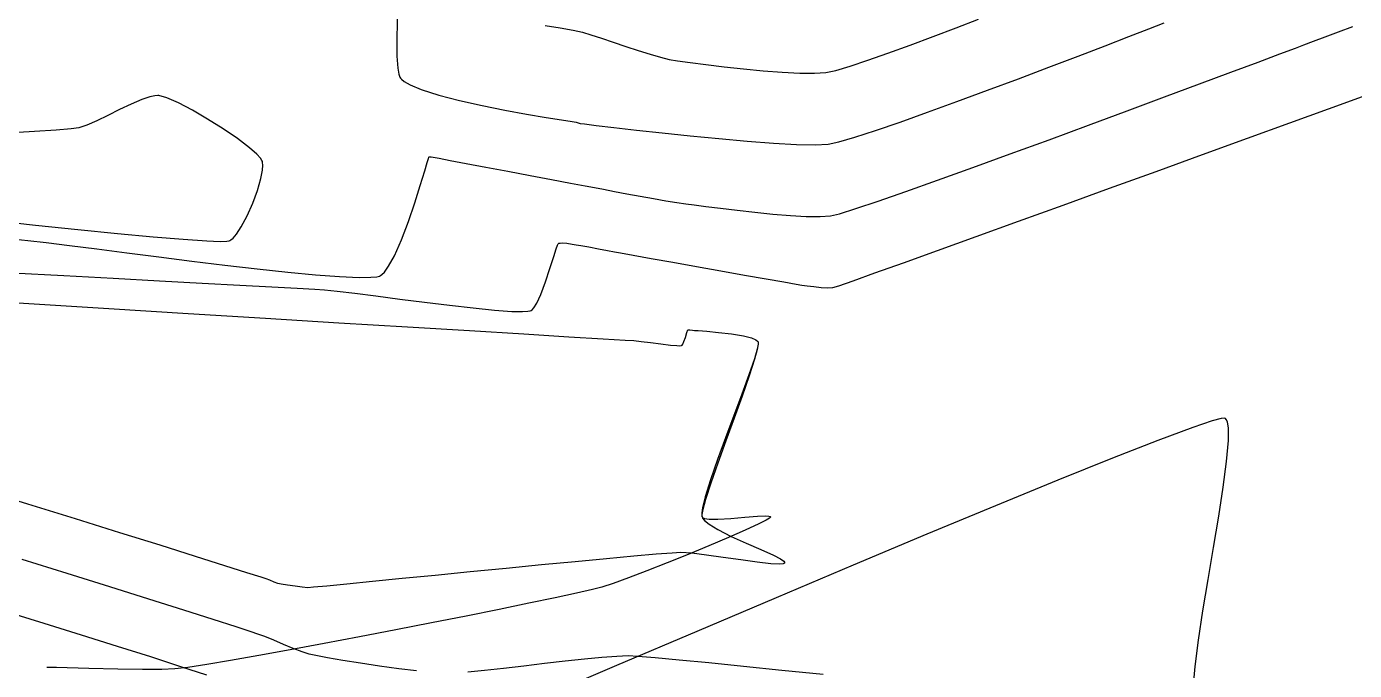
# Model space of a CAD drawing. Header units: metres. Extents: x 708868 to 711043, y 5411316 to 5413138.
# Drawn here: x 709751.1 to 709845.9, y 5411794.8 to 5411840.8 of the extents above; entities that cross this region are included whole.
import ezdxf

# ---------------------------------------------------------------- set-up
doc = ezdxf.new("R2010")
doc.units = ezdxf.units.M
for name, color, linetype in [('Rionegro 2010_Contours', 7, 'Continuous'), ('Rionegro 2014_Contours', 7, 'Continuous'), ('Rionegro 2018_Contours', 7, 'Continuous')]:
    doc.layers.add(name, color=color, linetype=linetype)

msp = doc.modelspace()

# ---------------------------------------------------------------- linework, layer by layer
at = {"layer": 'Rionegro 2010_Contours'}
for points in [[(709777.621, 5411841.753, 234), (709777.566, 5411840.039, 234), (709777.576, 5411838.647, 234), (709777.637, 5411837.811, 234), (709777.716, 5411837.368, 234), (709777.787, 5411837.168, 234), (709777.828, 5411837.098, 234), (709777.896, 5411837.017, 234), (709778.091, 5411836.854, 234), (709778.517, 5411836.608, 234), (709779.303, 5411836.282, 234), (709780.566, 5411835.883, 234), (709782.048, 5411835.5, 234), (709783.652, 5411835.141, 234), (709785.28, 5411834.815, 234), (709786.834, 5411834.529, 234), (709788.217, 5411834.291, 234), (709789.33, 5411834.11, 234), (709790.076, 5411833.994, 234), (709790.358, 5411833.95, 234), (709790.505, 5411833.902, 234), (709790.652, 5411833.858, 234), (709790.962, 5411833.819, 234), (709791.796, 5411833.719, 234), (709793.061, 5411833.57, 234), (709794.664, 5411833.388, 234), (709796.51, 5411833.186, 234), (709798.505, 5411832.978, 234), (709800.555, 5411832.777, 234), (709802.567, 5411832.598, 234), (709804.447, 5411832.455, 234), (709806.1, 5411832.361, 234), (709807.433, 5411832.331, 234), (709808.352, 5411832.378, 234), (709809.11, 5411832.543, 234), (709810.258, 5411832.878, 234), (709811.735, 5411833.358, 234), (709813.48, 5411833.958, 234), (709815.431, 5411834.652, 234), (709817.53, 5411835.416, 234), (709819.715, 5411836.224, 234), (709821.926, 5411837.053, 234), (709824.102, 5411837.875, 234), (709826.182, 5411838.668, 234), (709828.107, 5411839.404, 234), (709829.815, 5411840.061, 234), (709831.246, 5411840.611, 234), (709832.339, 5411841.032, 234)], [(709750.332, 5411825.61, 233), (709751.239, 5411825.517, 233), (709752.556, 5411825.36, 233), (709754.216, 5411825.151, 233), (709756.152, 5411824.901, 233), (709758.295, 5411824.624, 233), (709760.58, 5411824.331, 233), (709762.939, 5411824.035, 233), (709765.304, 5411823.747, 233), (709767.609, 5411823.481, 233), (709769.786, 5411823.247, 233), (709771.769, 5411823.059, 233), (709773.489, 5411822.929, 233), (709774.88, 5411822.868, 233), (709775.711, 5411822.878, 233), (709776.146, 5411822.923, 233), (709776.339, 5411822.973, 233), (709776.405, 5411823.004, 233), (709776.498, 5411823.07, 233), (709776.69, 5411823.256, 233), (709776.986, 5411823.663, 233), (709777.391, 5411824.402, 233), (709777.901, 5411825.556, 233), (709778.393, 5411826.858, 233), (709778.847, 5411828.189, 233), (709779.242, 5411829.432, 233), (709779.556, 5411830.47, 233), (709779.736, 5411831.073, 233), (709779.821, 5411831.353, 233), (709779.852, 5411831.444, 233), (709779.86, 5411831.457, 233), (709779.876, 5411831.465, 233), (709779.922, 5411831.472, 233), (709780.015, 5411831.469, 233), (709780.156, 5411831.451, 233), (709780.298, 5411831.429, 233), (709780.601, 5411831.373, 233), (709781.38, 5411831.226, 233), (709782.526, 5411831.009, 233), (709783.93, 5411830.742, 233), (709785.484, 5411830.447, 233), (709787.078, 5411830.145, 233), (709788.603, 5411829.855, 233), (709789.951, 5411829.6, 233), (709791.014, 5411829.4, 233), (709791.681, 5411829.276, 233), (709792.316, 5411829.158, 233), (709793.104, 5411829.011, 233), (709793.994, 5411828.845, 233), (709794.935, 5411828.672, 233), (709795.877, 5411828.502, 233), (709796.768, 5411828.347, 233), (709797.559, 5411828.217, 233), (709798.197, 5411828.124, 233), (709798.784, 5411828.047, 233), (709799.63, 5411827.935, 233), (709800.677, 5411827.802, 233), (709801.862, 5411827.659, 233), (709803.126, 5411827.518, 233), (709804.409, 5411827.391, 233), (709805.651, 5411827.29, 233), (709806.791, 5411827.227, 233), (709807.768, 5411827.213, 233), (709808.523, 5411827.261, 233), (709809.167, 5411827.419, 233), (709810.321, 5411827.779, 233), (709811.916, 5411828.314, 233), (709813.884, 5411828.998, 233), (709816.156, 5411829.805, 233), (709818.664, 5411830.708, 233), (709821.34, 5411831.682, 233), (709824.116, 5411832.698, 233), (709826.923, 5411833.732, 233), (709829.692, 5411834.757, 233), (709832.356, 5411835.747, 233), (709834.846, 5411836.674, 233), (709837.094, 5411837.514, 233), (709839.031, 5411838.239, 233), (709840.59, 5411838.823, 233), (709841.701, 5411839.24, 233), (709842.297, 5411839.464, 233), (709842.984, 5411839.721, 233), (709843.826, 5411840.037, 233), (709844.779, 5411840.395, 233), (709845.797, 5411840.781, 233)], [(709748.606, 5411826.949, 234), (709751.772, 5411826.611, 234), (709754.812, 5411826.295, 234), (709757.639, 5411826.014, 234), (709760.172, 5411825.778, 234), (709762.324, 5411825.597, 234), (709764.012, 5411825.482, 234), (709764.973, 5411825.446, 234), (709765.437, 5411825.455, 234), (709765.614, 5411825.479, 234), (709765.661, 5411825.496, 234), (709765.732, 5411825.545, 234), (709765.882, 5411825.679, 234), (709766.122, 5411825.965, 234), (709766.459, 5411826.477, 234), (709766.884, 5411827.27, 234), (709767.284, 5411828.161, 234), (709767.624, 5411829.073, 234), (709767.874, 5411829.927, 234), (709767.987, 5411830.516, 234), (709768.009, 5411830.877, 234), (709767.991, 5411831.069, 234), (709767.971, 5411831.149, 234), (709767.942, 5411831.219, 234), (709767.837, 5411831.381, 234), (709767.574, 5411831.67, 234), (709767.053, 5411832.129, 234), (709766.188, 5411832.783, 234), (709765.165, 5411833.48, 234), (709764.066, 5411834.169, 234), (709762.976, 5411834.8, 234), (709761.979, 5411835.324, 234), (709761.157, 5411835.69, 234), (709760.596, 5411835.847, 234)], [(709760.596, 5411835.847, 234), (709760.502, 5411835.852, 234), (709760.292, 5411835.836, 234), (709759.931, 5411835.76, 234), (709759.378, 5411835.575, 234), (709758.604, 5411835.243, 234), (709757.78, 5411834.845, 234), (709756.95, 5411834.428, 234), (709756.161, 5411834.04, 234), (709755.457, 5411833.73, 234), (709754.883, 5411833.544, 234), (709754.34, 5411833.478, 234), (709753.255, 5411833.39, 234), (709751.706, 5411833.285, 234), (709749.77, 5411833.166, 234)], [(709750.113, 5411823.209, 232), (709753.796, 5411823.005, 232), (709757.326, 5411822.812, 232), (709760.637, 5411822.633, 232), (709763.668, 5411822.47, 232), (709766.356, 5411822.326, 232), (709768.637, 5411822.203, 232), (709770.449, 5411822.104, 232), (709771.728, 5411822.03, 232), (709772.412, 5411821.985, 232), (709773.314, 5411821.892, 232), (709774.566, 5411821.741, 232), (709776.081, 5411821.547, 232), (709777.772, 5411821.329, 232), (709779.55, 5411821.102, 232), (709781.328, 5411820.885, 232), (709783.018, 5411820.692, 232), (709784.533, 5411820.542, 232), (709785.785, 5411820.45, 232), (709786.539, 5411820.431, 232), (709786.929, 5411820.454, 232), (709787.096, 5411820.488, 232), (709787.149, 5411820.512, 232), (709787.217, 5411820.562, 232), (709787.355, 5411820.711, 232), (709787.565, 5411821.043, 232), (709787.846, 5411821.645, 232), (709788.187, 5411822.553, 232), (709788.499, 5411823.507, 232), (709788.767, 5411824.372, 232), (709788.938, 5411824.908, 232), (709789.035, 5411825.174, 232), (709789.083, 5411825.27, 232), (709789.102, 5411825.29, 232), (709789.136, 5411825.306, 232), (709789.227, 5411825.327, 232), (709789.41, 5411825.333, 232), (709789.708, 5411825.308, 232), (709790.087, 5411825.253, 232), (709790.377, 5411825.208, 232), (709790.71, 5411825.152, 232), (709791.282, 5411825.044, 232), (709791.96, 5411824.912, 232), (709792.61, 5411824.786, 232), (709793.098, 5411824.694, 232), (709793.534, 5411824.615, 232), (709794.444, 5411824.453, 232), (709795.722, 5411824.225, 232), (709797.261, 5411823.951, 232), (709798.956, 5411823.649, 232), (709800.701, 5411823.339, 232), (709802.39, 5411823.04, 232), (709803.917, 5411822.771, 232), (709805.178, 5411822.55, 232), (709806.065, 5411822.397, 232), (709806.473, 5411822.33, 232), (709806.847, 5411822.28, 232), (709807.329, 5411822.219, 232), (709807.847, 5411822.164, 232), (709808.326, 5411822.133, 232), (709808.694, 5411822.144, 232), (709809.101, 5411822.276, 232), (709810.124, 5411822.633, 232), (709811.689, 5411823.189, 232), (709813.724, 5411823.918, 232), (709816.158, 5411824.793, 232), (709818.918, 5411825.788, 232), (709821.931, 5411826.877, 232), (709825.126, 5411828.032, 232), (709828.43, 5411829.229, 232), (709831.77, 5411830.44, 232), (709835.075, 5411831.639, 232), (709838.272, 5411832.8, 232), (709838.359, 5411832.831, 232)], [(709745.649, 5411821.374, 231), (709751.315, 5411821.014, 231), (709757.027, 5411820.655, 231), (709762.685, 5411820.303, 231), (709768.187, 5411819.963, 231), (709773.433, 5411819.641, 231), (709778.322, 5411819.342, 231), (709782.752, 5411819.073, 231), (709786.623, 5411818.838, 231), (709789.833, 5411818.644, 231), (709792.283, 5411818.496, 231), (709793.869, 5411818.399, 231), (709794.493, 5411818.36, 231), (709794.994, 5411818.305, 231), (709795.67, 5411818.22, 231), (709796.409, 5411818.125, 231), (709797.099, 5411818.046, 231), (709797.543, 5411818.007, 231), (709797.775, 5411818.001, 231), (709797.868, 5411818.011, 231), (709797.894, 5411818.02, 231), (709797.921, 5411818.042, 231), (709797.976, 5411818.12, 231), (709798.057, 5411818.298, 231), (709798.16, 5411818.595, 231), (709798.269, 5411818.947, 231), (709798.344, 5411819.123, 231), (709798.474, 5411819.138, 231), (709798.661, 5411819.116, 231), (709798.812, 5411819.093, 231), (709799.078, 5411819.074, 231), (709799.695, 5411819.028, 231), (709800.531, 5411818.952, 231), (709801.448, 5411818.842, 231), (709802.313, 5411818.696, 231), (709802.877, 5411818.552, 231), (709803.179, 5411818.427, 231), (709803.307, 5411818.335, 231), (709803.346, 5411818.287, 231), (709803.36, 5411818.245, 231), (709803.359, 5411818.099, 231), (709803.292, 5411817.74, 231), (709803.094, 5411817.029, 231), (709802.706, 5411815.839, 231), (709802.204, 5411814.406, 231), (709801.634, 5411812.827, 231), (709801.042, 5411811.201, 231), (709800.474, 5411809.625, 231), (709799.975, 5411808.198, 231), (709799.591, 5411807.017, 231), (709799.398, 5411806.315, 231), (709799.334, 5411805.964, 231), (709799.337, 5411805.824, 231), (709799.352, 5411805.785, 231), (709799.394, 5411805.744, 231), (709799.533, 5411805.681, 231), (709799.862, 5411805.627, 231), (709800.473, 5411805.617, 231), (709801.411, 5411805.672, 231), (709802.403, 5411805.761, 231), (709803.303, 5411805.838, 231), (709803.856, 5411805.863, 231), (709804.125, 5411805.844, 231), (709804.217, 5411805.808, 231), (709804.233, 5411805.783, 231), (709804.227, 5411805.761, 231), (709804.159, 5411805.697, 231), (709803.925, 5411805.552, 231), (709803.395, 5411805.281, 231), (709802.438, 5411804.837, 231), (709801.227, 5411804.306, 231), (709799.839, 5411803.719, 231), (709798.354, 5411803.107, 231), (709796.85, 5411802.502, 231), (709795.405, 5411801.936, 231), (709794.097, 5411801.439, 231), (709793.004, 5411801.043, 231), (709792.206, 5411800.778, 231), (709791.526, 5411800.603, 231), (709790.389, 5411800.343, 231), (709788.857, 5411800.011, 231), (709786.994, 5411799.621, 231), (709784.862, 5411799.184, 231), (709782.525, 5411798.713, 231), (709780.046, 5411798.222, 231), (709777.487, 5411797.722, 231), (709774.912, 5411797.226, 231), (709772.384, 5411796.747, 231), (709769.965, 5411796.297, 231), (709767.72, 5411795.89, 231), (709765.71, 5411795.537, 231), (709763.999, 5411795.252, 231), (709762.65, 5411795.047, 231), (709761.727, 5411794.935, 231), (709760.794, 5411794.893, 231), (709759.417, 5411794.887, 231), (709757.664, 5411794.912, 231), (709755.598, 5411794.961, 231), (709753.285, 5411795.028, 231), (709752.598, 5411795.05, 231)], [(709834.4, 5411793.574, 232), (709834.533, 5411795.112, 232), (709834.776, 5411796.981, 232), (709835.098, 5411799.084, 232), (709835.468, 5411801.325, 232), (709835.853, 5411803.608, 232), (709836.221, 5411805.837, 232), (709836.541, 5411807.915, 232), (709836.781, 5411809.747, 232), (709836.909, 5411811.237, 232), (709836.909, 5411812.116, 232), (709836.839, 5411812.562, 232), (709836.755, 5411812.746, 232), (709836.701, 5411812.802, 232), (709836.644, 5411812.819, 232), (709836.407, 5411812.797, 232), (709835.757, 5411812.63, 232), (709834.372, 5411812.17, 232), (709831.881, 5411811.247, 232), (709828.638, 5411809.979, 232), (709824.743, 5411808.41, 232), (709820.295, 5411806.585, 232), (709815.394, 5411804.549, 232), (709810.14, 5411802.346, 232), (709804.633, 5411800.02, 232), (709798.971, 5411797.616, 232), (709793.255, 5411795.18, 232), (709787.585, 5411792.754, 232)]]:
    msp.add_polyline3d(points, dxfattribs=at)
at = {"layer": 'Rionegro 2014_Contours'}
for points in [[(709777.621, 5411841.753, 234), (709777.566, 5411840.039, 234), (709777.576, 5411838.647, 234), (709777.637, 5411837.811, 234), (709777.716, 5411837.368, 234), (709777.787, 5411837.168, 234), (709777.828, 5411837.098, 234), (709777.896, 5411837.017, 234), (709778.091, 5411836.854, 234), (709778.517, 5411836.608, 234), (709779.303, 5411836.282, 234), (709780.566, 5411835.883, 234), (709782.048, 5411835.5, 234), (709783.652, 5411835.141, 234), (709785.28, 5411834.815, 234), (709786.834, 5411834.529, 234), (709788.217, 5411834.291, 234), (709789.33, 5411834.11, 234), (709790.076, 5411833.994, 234), (709790.358, 5411833.95, 234), (709790.505, 5411833.902, 234), (709790.652, 5411833.858, 234), (709790.962, 5411833.819, 234), (709791.796, 5411833.719, 234), (709793.061, 5411833.57, 234), (709794.664, 5411833.388, 234), (709796.51, 5411833.186, 234), (709798.505, 5411832.978, 234), (709800.555, 5411832.777, 234), (709802.567, 5411832.598, 234), (709804.447, 5411832.455, 234), (709806.1, 5411832.361, 234), (709807.433, 5411832.331, 234), (709808.352, 5411832.378, 234), (709809.11, 5411832.543, 234), (709810.258, 5411832.878, 234), (709811.735, 5411833.358, 234), (709813.48, 5411833.958, 234), (709815.431, 5411834.652, 234), (709817.53, 5411835.416, 234), (709819.715, 5411836.224, 234), (709821.926, 5411837.053, 234), (709824.102, 5411837.875, 234), (709826.182, 5411838.668, 234), (709828.107, 5411839.404, 234), (709829.815, 5411840.061, 234), (709831.246, 5411840.611, 234), (709832.339, 5411841.032, 234)], [(709788.148, 5411840.844, 235), (709789.223, 5411840.675, 235), (709790.143, 5411840.521, 235), (709790.817, 5411840.373, 235), (709791.422, 5411840.188, 235), (709792.169, 5411839.943, 235), (709793.011, 5411839.659, 235), (709793.901, 5411839.358, 235), (709794.792, 5411839.062, 235), (709795.637, 5411838.794, 235), (709796.388, 5411838.576, 235), (709797, 5411838.429, 235), (709797.596, 5411838.328, 235), (709798.494, 5411838.199, 235), (709799.625, 5411838.052, 235), (709800.919, 5411837.899, 235), (709802.305, 5411837.751, 235), (709803.715, 5411837.62, 235), (709805.077, 5411837.518, 235), (709806.322, 5411837.455, 235), (709807.38, 5411837.444, 235), (709808.18, 5411837.494, 235), (709808.893, 5411837.647, 235), (709809.91, 5411837.945, 235), (709811.171, 5411838.362, 235), (709812.619, 5411838.871, 235), (709814.193, 5411839.446, 235), (709815.834, 5411840.061, 235), (709817.483, 5411840.691, 235), (709819.08, 5411841.308, 235)], [(709750.332, 5411825.61, 233), (709751.239, 5411825.517, 233), (709752.556, 5411825.36, 233), (709754.216, 5411825.151, 233), (709756.152, 5411824.901, 233), (709758.295, 5411824.624, 233), (709760.58, 5411824.331, 233), (709762.939, 5411824.035, 233), (709765.304, 5411823.747, 233), (709767.609, 5411823.481, 233), (709769.786, 5411823.247, 233), (709771.769, 5411823.059, 233), (709773.489, 5411822.929, 233), (709774.88, 5411822.868, 233), (709775.711, 5411822.878, 233), (709776.146, 5411822.923, 233), (709776.339, 5411822.973, 233), (709776.405, 5411823.004, 233), (709776.498, 5411823.07, 233), (709776.69, 5411823.256, 233), (709776.986, 5411823.663, 233), (709777.391, 5411824.402, 233), (709777.901, 5411825.556, 233), (709778.393, 5411826.858, 233), (709778.847, 5411828.189, 233), (709779.242, 5411829.432, 233), (709779.556, 5411830.47, 233), (709779.736, 5411831.073, 233), (709779.821, 5411831.353, 233), (709779.852, 5411831.444, 233), (709779.86, 5411831.457, 233), (709779.876, 5411831.465, 233), (709779.922, 5411831.472, 233), (709780.015, 5411831.469, 233), (709780.156, 5411831.451, 233), (709780.298, 5411831.429, 233), (709780.601, 5411831.373, 233), (709781.38, 5411831.226, 233), (709782.526, 5411831.009, 233), (709783.93, 5411830.742, 233), (709785.484, 5411830.447, 233), (709787.078, 5411830.145, 233), (709788.603, 5411829.855, 233), (709789.951, 5411829.6, 233), (709791.014, 5411829.4, 233), (709791.681, 5411829.276, 233), (709792.316, 5411829.158, 233), (709793.104, 5411829.011, 233), (709793.994, 5411828.845, 233), (709794.935, 5411828.672, 233), (709795.877, 5411828.502, 233), (709796.768, 5411828.347, 233), (709797.559, 5411828.217, 233), (709798.197, 5411828.124, 233), (709798.784, 5411828.047, 233), (709799.63, 5411827.935, 233), (709800.677, 5411827.802, 233), (709801.862, 5411827.659, 233), (709803.126, 5411827.518, 233), (709804.409, 5411827.391, 233), (709805.651, 5411827.29, 233), (709806.791, 5411827.227, 233), (709807.768, 5411827.213, 233), (709808.523, 5411827.261, 233), (709809.167, 5411827.419, 233), (709810.321, 5411827.779, 233), (709811.916, 5411828.314, 233), (709813.884, 5411828.998, 233), (709816.156, 5411829.805, 233), (709818.664, 5411830.708, 233), (709821.34, 5411831.682, 233), (709824.116, 5411832.698, 233), (709826.923, 5411833.732, 233), (709829.692, 5411834.757, 233), (709832.356, 5411835.747, 233), (709834.846, 5411836.674, 233), (709837.094, 5411837.514, 233), (709839.031, 5411838.239, 233), (709840.59, 5411838.823, 233), (709841.701, 5411839.24, 233), (709842.297, 5411839.464, 233), (709842.984, 5411839.721, 233), (709843.826, 5411840.037, 233), (709844.779, 5411840.395, 233), (709845.797, 5411840.781, 233)], [(709748.606, 5411826.949, 234), (709751.772, 5411826.611, 234), (709754.812, 5411826.295, 234), (709757.639, 5411826.014, 234), (709760.172, 5411825.778, 234), (709762.324, 5411825.597, 234), (709764.012, 5411825.482, 234), (709764.973, 5411825.446, 234), (709765.437, 5411825.455, 234), (709765.614, 5411825.479, 234), (709765.661, 5411825.496, 234), (709765.732, 5411825.545, 234), (709765.882, 5411825.679, 234), (709766.122, 5411825.965, 234), (709766.459, 5411826.477, 234), (709766.884, 5411827.27, 234), (709767.284, 5411828.161, 234), (709767.624, 5411829.073, 234), (709767.874, 5411829.927, 234), (709767.987, 5411830.516, 234), (709768.009, 5411830.877, 234), (709767.991, 5411831.069, 234), (709767.971, 5411831.149, 234), (709767.942, 5411831.219, 234), (709767.837, 5411831.381, 234), (709767.574, 5411831.67, 234), (709767.053, 5411832.129, 234), (709766.188, 5411832.783, 234), (709765.165, 5411833.48, 234), (709764.066, 5411834.169, 234), (709762.976, 5411834.8, 234), (709761.979, 5411835.324, 234), (709761.157, 5411835.69, 234), (709760.596, 5411835.847, 234)], [(709760.596, 5411835.847, 234), (709760.502, 5411835.852, 234), (709760.292, 5411835.836, 234), (709759.931, 5411835.76, 234), (709759.378, 5411835.575, 234), (709758.604, 5411835.243, 234), (709757.78, 5411834.845, 234), (709756.95, 5411834.428, 234), (709756.161, 5411834.04, 234), (709755.457, 5411833.73, 234), (709754.883, 5411833.544, 234), (709754.34, 5411833.478, 234), (709753.255, 5411833.39, 234), (709751.706, 5411833.285, 234), (709749.77, 5411833.166, 234)], [(709750.113, 5411823.209, 232), (709753.796, 5411823.005, 232), (709757.326, 5411822.812, 232), (709760.637, 5411822.633, 232), (709763.668, 5411822.47, 232), (709766.356, 5411822.326, 232), (709768.637, 5411822.203, 232), (709770.449, 5411822.104, 232), (709771.728, 5411822.03, 232), (709772.412, 5411821.985, 232), (709773.314, 5411821.892, 232), (709774.566, 5411821.741, 232), (709776.081, 5411821.547, 232), (709777.772, 5411821.329, 232), (709779.55, 5411821.102, 232), (709781.328, 5411820.885, 232), (709783.018, 5411820.692, 232), (709784.533, 5411820.542, 232), (709785.785, 5411820.45, 232), (709786.539, 5411820.431, 232), (709786.929, 5411820.454, 232), (709787.096, 5411820.488, 232), (709787.149, 5411820.512, 232), (709787.217, 5411820.562, 232), (709787.355, 5411820.711, 232), (709787.565, 5411821.043, 232), (709787.846, 5411821.645, 232), (709788.187, 5411822.553, 232), (709788.499, 5411823.507, 232), (709788.767, 5411824.372, 232), (709788.938, 5411824.908, 232), (709789.035, 5411825.174, 232), (709789.083, 5411825.27, 232), (709789.102, 5411825.29, 232), (709789.136, 5411825.306, 232), (709789.227, 5411825.327, 232), (709789.41, 5411825.333, 232), (709789.708, 5411825.308, 232), (709790.087, 5411825.253, 232), (709790.377, 5411825.208, 232), (709790.71, 5411825.152, 232), (709791.282, 5411825.044, 232), (709791.96, 5411824.912, 232), (709792.61, 5411824.786, 232), (709793.098, 5411824.694, 232), (709793.534, 5411824.615, 232), (709794.444, 5411824.453, 232), (709795.722, 5411824.225, 232), (709797.261, 5411823.951, 232), (709798.956, 5411823.649, 232), (709800.701, 5411823.339, 232), (709802.39, 5411823.04, 232), (709803.917, 5411822.771, 232), (709805.178, 5411822.55, 232), (709806.065, 5411822.397, 232), (709806.473, 5411822.33, 232), (709806.847, 5411822.28, 232), (709807.329, 5411822.219, 232), (709807.847, 5411822.164, 232), (709808.326, 5411822.133, 232), (709808.694, 5411822.144, 232), (709809.101, 5411822.276, 232), (709810.124, 5411822.633, 232), (709811.689, 5411823.189, 232), (709813.724, 5411823.918, 232), (709816.158, 5411824.793, 232), (709818.918, 5411825.788, 232), (709821.931, 5411826.877, 232), (709825.126, 5411828.032, 232), (709828.43, 5411829.229, 232), (709831.77, 5411830.44, 232), (709835.075, 5411831.639, 232), (709838.272, 5411832.8, 232), (709841.289, 5411833.895, 232), (709844.053, 5411834.9, 232), (709846.493, 5411835.787, 232)], [(709745.649, 5411821.374, 231), (709751.315, 5411821.014, 231), (709757.027, 5411820.655, 231), (709762.685, 5411820.303, 231), (709768.187, 5411819.963, 231), (709773.433, 5411819.641, 231), (709778.322, 5411819.342, 231), (709782.752, 5411819.073, 231), (709786.623, 5411818.838, 231), (709789.833, 5411818.644, 231), (709792.283, 5411818.496, 231), (709793.869, 5411818.399, 231), (709794.493, 5411818.36, 231), (709794.994, 5411818.305, 231), (709795.67, 5411818.22, 231), (709796.409, 5411818.125, 231), (709797.099, 5411818.046, 231), (709797.543, 5411818.007, 231), (709797.775, 5411818.001, 231), (709797.868, 5411818.011, 231), (709797.894, 5411818.02, 231), (709797.921, 5411818.042, 231), (709797.976, 5411818.12, 231), (709798.057, 5411818.298, 231), (709798.16, 5411818.595, 231), (709798.269, 5411818.947, 231), (709798.344, 5411819.123, 231), (709798.474, 5411819.138, 231), (709798.661, 5411819.116, 231), (709798.812, 5411819.093, 231), (709799.078, 5411819.074, 231), (709799.695, 5411819.028, 231), (709800.531, 5411818.952, 231), (709801.448, 5411818.842, 231), (709802.313, 5411818.696, 231), (709802.877, 5411818.552, 231), (709803.179, 5411818.427, 231), (709803.307, 5411818.335, 231), (709803.346, 5411818.287, 231), (709803.36, 5411818.245, 231), (709803.359, 5411818.104, 231), (709803.291, 5411817.758, 231), (709803.09, 5411817.074, 231), (709802.698, 5411815.93, 231), (709802.192, 5411814.547, 231), (709801.618, 5411813.016, 231), (709801.022, 5411811.428, 231), (709800.452, 5411809.873, 231), (709799.953, 5411808.44, 231), (709799.573, 5411807.221, 231), (709799.385, 5411806.461, 231), (709799.327, 5411806.046, 231), (709799.334, 5411805.854, 231), (709799.352, 5411805.785, 231), (709799.394, 5411805.703, 231), (709799.531, 5411805.532, 231), (709799.857, 5411805.261, 231), (709800.472, 5411804.879, 231), (709801.439, 5411804.387, 231), (709802.508, 5411803.902, 231), (709803.551, 5411803.448, 231), (709804.441, 5411803.048, 231), (709804.955, 5411802.784, 231), (709805.184, 5411802.627, 231), (709805.245, 5411802.544, 231), (709805.246, 5411802.51, 231), (709805.226, 5411802.482, 231), (709805.128, 5411802.441, 231), (709804.848, 5411802.418, 231), (709804.264, 5411802.446, 231), (709803.277, 5411802.555, 231), (709802.108, 5411802.716, 231), (709800.867, 5411802.896, 231), (709799.667, 5411803.065, 231), (709798.619, 5411803.19, 231), (709797.833, 5411803.239, 231), (709797.213, 5411803.208, 231), (709796.067, 5411803.118, 231), (709794.478, 5411802.979, 231), (709792.53, 5411802.8, 231), (709790.305, 5411802.589, 231), (709787.888, 5411802.356, 231), (709785.361, 5411802.11, 231), (709782.809, 5411801.859, 231), (709780.313, 5411801.612, 231), (709777.958, 5411801.38, 231), (709775.828, 5411801.17, 231), (709774.004, 5411800.991, 231), (709772.571, 5411800.853, 231), (709771.612, 5411800.765, 231), (709771.21, 5411800.735, 231), (709770.821, 5411800.766, 231), (709770.302, 5411800.832, 231), (709769.763, 5411800.914, 231), (709769.314, 5411800.99, 231), (709769.065, 5411801.039, 231), (709768.811, 5411801.13, 231), (709768.501, 5411801.26, 231), (709768.25, 5411801.36, 231), (709767.879, 5411801.479, 231), (709766.867, 5411801.802, 231), (709765.284, 5411802.305, 231), (709763.199, 5411802.964, 231), (709760.682, 5411803.757, 231), (709757.802, 5411804.658, 231), (709754.628, 5411805.645, 231), (709751.23, 5411806.693, 231), (709747.678, 5411807.779, 231)], [(709778.976, 5411794.791, 232), (709777.701, 5411794.951, 232), (709776.341, 5411795.141, 232), (709774.983, 5411795.345, 232), (709773.714, 5411795.548, 232), (709772.62, 5411795.734, 232), (709771.789, 5411795.886, 232), (709771.306, 5411795.99, 232), (709770.802, 5411796.154, 232), (709770.17, 5411796.399, 232), (709769.475, 5411796.688, 232), (709768.78, 5411796.981, 232), (709768.151, 5411797.241, 232), (709767.652, 5411797.428, 232), (709767.181, 5411797.583, 232), (709766.092, 5411797.935, 232), (709764.462, 5411798.459, 232), (709762.366, 5411799.129, 232), (709759.881, 5411799.918, 232), (709757.08, 5411800.8, 232), (709754.042, 5411801.748, 232), (709750.84, 5411802.737, 232)], [(709764.008, 5411794.499, 233), (709762.161, 5411795.097, 233), (709760.011, 5411795.789, 233), (709757.623, 5411796.549, 233), (709755.065, 5411797.354, 233), (709752.402, 5411798.18, 233), (709749.703, 5411799.002, 233)], [(709807.986, 5411794.534, 232), (709805.043, 5411794.837, 232), (709802.306, 5411795.116, 232), (709799.842, 5411795.362, 232), (709797.719, 5411795.568, 232), (709796.004, 5411795.725, 232), (709794.765, 5411795.825, 232), (709794.069, 5411795.861, 232), (709793.265, 5411795.833, 232), (709792.21, 5411795.751, 232), (709790.96, 5411795.63, 232), (709789.574, 5411795.48, 232), (709788.11, 5411795.313, 232), (709786.625, 5411795.141, 232), (709785.178, 5411794.976, 232), (709783.827, 5411794.83, 232), (709782.629, 5411794.715, 232)]]:
    msp.add_polyline3d(points, dxfattribs=at)
at = {"layer": 'Rionegro 2018_Contours'}
for points in [[(709777.621, 5411841.753, 234), (709777.566, 5411840.039, 234), (709777.576, 5411838.647, 234), (709777.637, 5411837.811, 234), (709777.716, 5411837.368, 234), (709777.787, 5411837.168, 234), (709777.828, 5411837.098, 234), (709777.896, 5411837.017, 234), (709778.091, 5411836.854, 234), (709778.517, 5411836.608, 234), (709779.303, 5411836.282, 234), (709780.566, 5411835.883, 234), (709782.048, 5411835.5, 234), (709783.652, 5411835.141, 234), (709785.28, 5411834.815, 234), (709786.834, 5411834.529, 234), (709788.217, 5411834.291, 234), (709789.33, 5411834.11, 234), (709790.076, 5411833.994, 234), (709790.358, 5411833.95, 234), (709790.505, 5411833.902, 234), (709790.652, 5411833.858, 234), (709790.962, 5411833.819, 234), (709791.796, 5411833.719, 234), (709793.061, 5411833.57, 234), (709794.664, 5411833.388, 234), (709796.51, 5411833.186, 234), (709798.505, 5411832.978, 234), (709800.555, 5411832.777, 234), (709802.567, 5411832.598, 234), (709804.447, 5411832.455, 234), (709806.1, 5411832.361, 234), (709807.433, 5411832.331, 234), (709808.352, 5411832.378, 234), (709809.11, 5411832.543, 234), (709810.258, 5411832.878, 234), (709811.735, 5411833.358, 234), (709813.48, 5411833.958, 234), (709815.431, 5411834.652, 234), (709817.53, 5411835.416, 234), (709819.715, 5411836.224, 234), (709821.926, 5411837.053, 234), (709824.102, 5411837.875, 234), (709826.182, 5411838.668, 234), (709828.107, 5411839.404, 234), (709829.815, 5411840.061, 234), (709831.246, 5411840.611, 234), (709832.339, 5411841.032, 234)], [(709788.148, 5411840.844, 235), (709789.223, 5411840.675, 235), (709790.143, 5411840.521, 235), (709790.817, 5411840.373, 235), (709791.422, 5411840.188, 235), (709792.169, 5411839.943, 235), (709793.011, 5411839.659, 235), (709793.901, 5411839.358, 235), (709794.792, 5411839.062, 235), (709795.637, 5411838.794, 235), (709796.388, 5411838.576, 235), (709797, 5411838.429, 235), (709797.596, 5411838.328, 235), (709798.494, 5411838.199, 235), (709799.625, 5411838.052, 235), (709800.919, 5411837.899, 235), (709802.305, 5411837.751, 235), (709803.715, 5411837.62, 235), (709805.077, 5411837.518, 235), (709806.322, 5411837.455, 235), (709807.38, 5411837.444, 235), (709808.18, 5411837.494, 235), (709808.893, 5411837.647, 235), (709809.91, 5411837.945, 235), (709811.171, 5411838.362, 235), (709812.619, 5411838.871, 235), (709814.193, 5411839.446, 235), (709815.834, 5411840.061, 235), (709817.483, 5411840.691, 235), (709819.08, 5411841.308, 235)], [(709750.332, 5411825.61, 233), (709751.239, 5411825.517, 233), (709752.556, 5411825.36, 233), (709754.216, 5411825.151, 233), (709756.152, 5411824.901, 233), (709758.295, 5411824.624, 233), (709760.58, 5411824.331, 233), (709762.939, 5411824.035, 233), (709765.304, 5411823.747, 233), (709767.609, 5411823.481, 233), (709769.786, 5411823.247, 233), (709771.769, 5411823.059, 233), (709773.489, 5411822.929, 233), (709774.88, 5411822.868, 233), (709775.711, 5411822.878, 233), (709776.146, 5411822.923, 233), (709776.339, 5411822.973, 233), (709776.405, 5411823.004, 233), (709776.498, 5411823.07, 233), (709776.69, 5411823.256, 233), (709776.986, 5411823.663, 233), (709777.391, 5411824.402, 233), (709777.901, 5411825.556, 233), (709778.393, 5411826.858, 233), (709778.847, 5411828.189, 233), (709779.242, 5411829.432, 233), (709779.556, 5411830.47, 233), (709779.736, 5411831.073, 233), (709779.821, 5411831.353, 233), (709779.852, 5411831.444, 233), (709779.86, 5411831.457, 233), (709779.876, 5411831.465, 233), (709779.922, 5411831.472, 233), (709780.015, 5411831.469, 233), (709780.156, 5411831.451, 233), (709780.298, 5411831.429, 233), (709780.601, 5411831.373, 233), (709781.38, 5411831.226, 233), (709782.526, 5411831.009, 233), (709783.93, 5411830.742, 233), (709785.484, 5411830.447, 233), (709787.078, 5411830.145, 233), (709788.603, 5411829.855, 233), (709789.951, 5411829.6, 233), (709791.014, 5411829.4, 233), (709791.681, 5411829.276, 233), (709792.316, 5411829.158, 233), (709793.104, 5411829.011, 233), (709793.994, 5411828.845, 233), (709794.935, 5411828.672, 233), (709795.877, 5411828.502, 233), (709796.768, 5411828.347, 233), (709797.559, 5411828.217, 233), (709798.197, 5411828.124, 233), (709798.784, 5411828.047, 233), (709799.63, 5411827.935, 233), (709800.677, 5411827.802, 233), (709801.862, 5411827.659, 233), (709803.126, 5411827.518, 233), (709804.409, 5411827.391, 233), (709805.651, 5411827.29, 233), (709806.791, 5411827.227, 233), (709807.768, 5411827.213, 233), (709808.523, 5411827.261, 233), (709809.167, 5411827.419, 233), (709810.321, 5411827.779, 233), (709811.916, 5411828.314, 233), (709813.884, 5411828.998, 233), (709816.156, 5411829.805, 233), (709818.664, 5411830.708, 233), (709821.34, 5411831.682, 233), (709824.116, 5411832.698, 233), (709826.923, 5411833.732, 233), (709829.692, 5411834.757, 233), (709832.356, 5411835.747, 233), (709834.846, 5411836.674, 233), (709837.094, 5411837.514, 233), (709839.031, 5411838.239, 233), (709840.59, 5411838.823, 233), (709841.701, 5411839.24, 233), (709842.297, 5411839.464, 233), (709842.984, 5411839.721, 233), (709843.826, 5411840.037, 233), (709844.779, 5411840.395, 233), (709845.797, 5411840.781, 233)], [(709748.606, 5411826.949, 234), (709751.772, 5411826.611, 234), (709754.812, 5411826.295, 234), (709757.639, 5411826.014, 234), (709760.172, 5411825.778, 234), (709762.324, 5411825.597, 234), (709764.012, 5411825.482, 234), (709764.973, 5411825.446, 234), (709765.437, 5411825.455, 234), (709765.614, 5411825.479, 234), (709765.661, 5411825.496, 234), (709765.732, 5411825.545, 234), (709765.882, 5411825.679, 234), (709766.122, 5411825.965, 234), (709766.459, 5411826.477, 234), (709766.884, 5411827.27, 234), (709767.284, 5411828.161, 234), (709767.624, 5411829.073, 234), (709767.874, 5411829.927, 234), (709767.987, 5411830.516, 234), (709768.009, 5411830.877, 234), (709767.991, 5411831.069, 234), (709767.971, 5411831.149, 234), (709767.942, 5411831.219, 234), (709767.837, 5411831.381, 234), (709767.574, 5411831.67, 234), (709767.053, 5411832.129, 234), (709766.188, 5411832.783, 234), (709765.165, 5411833.48, 234), (709764.066, 5411834.169, 234), (709762.976, 5411834.8, 234), (709761.979, 5411835.324, 234), (709761.157, 5411835.69, 234), (709760.596, 5411835.847, 234)], [(709760.596, 5411835.847, 234), (709760.502, 5411835.852, 234), (709760.292, 5411835.836, 234), (709759.931, 5411835.76, 234), (709759.378, 5411835.575, 234), (709758.604, 5411835.243, 234), (709757.78, 5411834.845, 234), (709756.95, 5411834.428, 234), (709756.161, 5411834.04, 234), (709755.457, 5411833.73, 234), (709754.883, 5411833.544, 234), (709754.34, 5411833.478, 234), (709753.255, 5411833.39, 234), (709751.706, 5411833.285, 234), (709749.77, 5411833.166, 234)], [(709750.113, 5411823.209, 232), (709753.796, 5411823.005, 232), (709757.326, 5411822.812, 232), (709760.637, 5411822.633, 232), (709763.668, 5411822.47, 232), (709766.356, 5411822.326, 232), (709768.637, 5411822.203, 232), (709770.449, 5411822.104, 232), (709771.728, 5411822.03, 232), (709772.412, 5411821.985, 232), (709773.314, 5411821.892, 232), (709774.566, 5411821.741, 232), (709776.081, 5411821.547, 232), (709777.772, 5411821.329, 232), (709779.55, 5411821.102, 232), (709781.328, 5411820.885, 232), (709783.018, 5411820.692, 232), (709784.533, 5411820.542, 232), (709785.785, 5411820.45, 232), (709786.539, 5411820.431, 232), (709786.929, 5411820.454, 232), (709787.096, 5411820.488, 232), (709787.149, 5411820.512, 232), (709787.217, 5411820.562, 232), (709787.355, 5411820.711, 232), (709787.565, 5411821.043, 232), (709787.846, 5411821.645, 232), (709788.187, 5411822.553, 232), (709788.499, 5411823.507, 232), (709788.767, 5411824.372, 232), (709788.938, 5411824.908, 232), (709789.035, 5411825.174, 232), (709789.083, 5411825.27, 232), (709789.102, 5411825.29, 232), (709789.136, 5411825.306, 232), (709789.227, 5411825.327, 232), (709789.41, 5411825.333, 232), (709789.708, 5411825.308, 232), (709790.087, 5411825.253, 232), (709790.377, 5411825.208, 232), (709790.71, 5411825.152, 232), (709791.282, 5411825.044, 232), (709791.96, 5411824.912, 232), (709792.61, 5411824.786, 232), (709793.098, 5411824.694, 232), (709793.534, 5411824.615, 232), (709794.444, 5411824.453, 232), (709795.722, 5411824.225, 232), (709797.261, 5411823.951, 232), (709798.956, 5411823.649, 232), (709800.701, 5411823.339, 232), (709802.39, 5411823.04, 232), (709803.917, 5411822.771, 232), (709805.178, 5411822.55, 232), (709806.065, 5411822.397, 232), (709806.473, 5411822.33, 232), (709806.847, 5411822.28, 232), (709807.329, 5411822.219, 232), (709807.847, 5411822.164, 232), (709808.326, 5411822.133, 232), (709808.694, 5411822.144, 232), (709809.101, 5411822.276, 232), (709810.124, 5411822.633, 232), (709811.689, 5411823.189, 232), (709813.724, 5411823.918, 232), (709816.158, 5411824.793, 232), (709818.918, 5411825.788, 232), (709821.931, 5411826.877, 232), (709825.126, 5411828.032, 232), (709828.43, 5411829.229, 232), (709831.77, 5411830.44, 232), (709835.075, 5411831.639, 232), (709838.272, 5411832.8, 232), (709841.289, 5411833.895, 232), (709844.053, 5411834.9, 232), (709846.493, 5411835.787, 232)], [(709745.649, 5411821.374, 231), (709751.315, 5411821.014, 231), (709757.027, 5411820.655, 231), (709762.685, 5411820.303, 231), (709768.187, 5411819.963, 231), (709773.433, 5411819.641, 231), (709778.322, 5411819.342, 231), (709782.752, 5411819.073, 231), (709786.623, 5411818.838, 231), (709789.833, 5411818.644, 231), (709792.283, 5411818.496, 231), (709793.869, 5411818.399, 231), (709794.493, 5411818.36, 231), (709794.994, 5411818.305, 231), (709795.67, 5411818.22, 231), (709796.409, 5411818.125, 231), (709797.099, 5411818.046, 231), (709797.543, 5411818.007, 231), (709797.775, 5411818.001, 231), (709797.868, 5411818.011, 231), (709797.894, 5411818.02, 231), (709797.921, 5411818.042, 231), (709797.976, 5411818.12, 231), (709798.057, 5411818.298, 231), (709798.16, 5411818.595, 231), (709798.269, 5411818.947, 231), (709798.344, 5411819.123, 231), (709798.474, 5411819.138, 231), (709798.661, 5411819.116, 231), (709798.812, 5411819.093, 231), (709799.078, 5411819.074, 231), (709799.695, 5411819.028, 231), (709800.531, 5411818.952, 231), (709801.448, 5411818.842, 231), (709802.313, 5411818.696, 231), (709802.877, 5411818.552, 231), (709803.179, 5411818.427, 231), (709803.307, 5411818.335, 231), (709803.346, 5411818.287, 231), (709803.36, 5411818.245, 231), (709803.359, 5411818.104, 231), (709803.291, 5411817.758, 231), (709803.09, 5411817.074, 231), (709802.698, 5411815.93, 231), (709802.192, 5411814.547, 231), (709801.618, 5411813.016, 231), (709801.022, 5411811.428, 231), (709800.452, 5411809.873, 231), (709799.953, 5411808.44, 231), (709799.573, 5411807.221, 231), (709799.385, 5411806.461, 231), (709799.327, 5411806.046, 231), (709799.334, 5411805.854, 231), (709799.352, 5411805.785, 231), (709799.394, 5411805.703, 231), (709799.531, 5411805.532, 231), (709799.857, 5411805.261, 231), (709800.472, 5411804.879, 231), (709801.439, 5411804.387, 231), (709802.508, 5411803.902, 231), (709803.551, 5411803.448, 231), (709804.441, 5411803.048, 231), (709804.955, 5411802.784, 231), (709805.184, 5411802.627, 231), (709805.245, 5411802.544, 231), (709805.246, 5411802.51, 231), (709805.226, 5411802.482, 231), (709805.128, 5411802.441, 231), (709804.848, 5411802.418, 231), (709804.264, 5411802.446, 231), (709803.277, 5411802.555, 231), (709802.108, 5411802.716, 231), (709800.867, 5411802.896, 231), (709799.667, 5411803.065, 231), (709798.619, 5411803.19, 231), (709797.833, 5411803.239, 231), (709797.213, 5411803.208, 231), (709796.067, 5411803.118, 231), (709794.478, 5411802.979, 231), (709792.53, 5411802.8, 231), (709790.305, 5411802.589, 231), (709787.888, 5411802.356, 231), (709785.361, 5411802.11, 231), (709782.809, 5411801.859, 231), (709780.313, 5411801.612, 231), (709777.958, 5411801.38, 231), (709775.828, 5411801.17, 231), (709774.004, 5411800.991, 231), (709772.571, 5411800.853, 231), (709771.612, 5411800.765, 231), (709771.21, 5411800.735, 231), (709770.821, 5411800.766, 231), (709770.302, 5411800.832, 231), (709769.763, 5411800.914, 231), (709769.314, 5411800.99, 231), (709769.065, 5411801.039, 231), (709768.811, 5411801.13, 231), (709768.501, 5411801.26, 231), (709768.25, 5411801.36, 231), (709767.879, 5411801.479, 231), (709766.867, 5411801.802, 231), (709765.284, 5411802.305, 231), (709763.199, 5411802.964, 231), (709760.682, 5411803.757, 231), (709757.802, 5411804.658, 231), (709754.628, 5411805.645, 231), (709751.23, 5411806.693, 231), (709747.678, 5411807.779, 231)], [(709778.976, 5411794.791, 232), (709777.701, 5411794.951, 232), (709776.341, 5411795.141, 232), (709774.983, 5411795.345, 232), (709773.714, 5411795.548, 232), (709772.62, 5411795.734, 232), (709771.789, 5411795.886, 232), (709771.306, 5411795.99, 232), (709770.802, 5411796.154, 232), (709770.17, 5411796.399, 232), (709769.475, 5411796.688, 232), (709768.78, 5411796.981, 232), (709768.151, 5411797.241, 232), (709767.652, 5411797.428, 232), (709767.181, 5411797.583, 232), (709766.092, 5411797.935, 232), (709764.462, 5411798.459, 232), (709762.366, 5411799.129, 232), (709759.881, 5411799.918, 232), (709757.08, 5411800.8, 232), (709754.042, 5411801.748, 232), (709750.84, 5411802.737, 232)], [(709764.008, 5411794.499, 233), (709762.161, 5411795.097, 233), (709760.011, 5411795.789, 233), (709757.623, 5411796.549, 233), (709755.065, 5411797.354, 233), (709752.402, 5411798.18, 233), (709749.703, 5411799.002, 233)], [(709807.986, 5411794.534, 232), (709805.043, 5411794.837, 232), (709802.306, 5411795.116, 232), (709799.842, 5411795.362, 232), (709797.719, 5411795.568, 232), (709796.004, 5411795.725, 232), (709794.765, 5411795.825, 232), (709794.069, 5411795.861, 232), (709793.265, 5411795.833, 232), (709792.21, 5411795.751, 232), (709790.96, 5411795.63, 232), (709789.574, 5411795.48, 232), (709788.11, 5411795.313, 232), (709786.625, 5411795.141, 232), (709785.178, 5411794.976, 232), (709783.827, 5411794.83, 232), (709782.629, 5411794.715, 232)]]:
    msp.add_polyline3d(points, dxfattribs=at)

doc.saveas('drawing.dxf')
